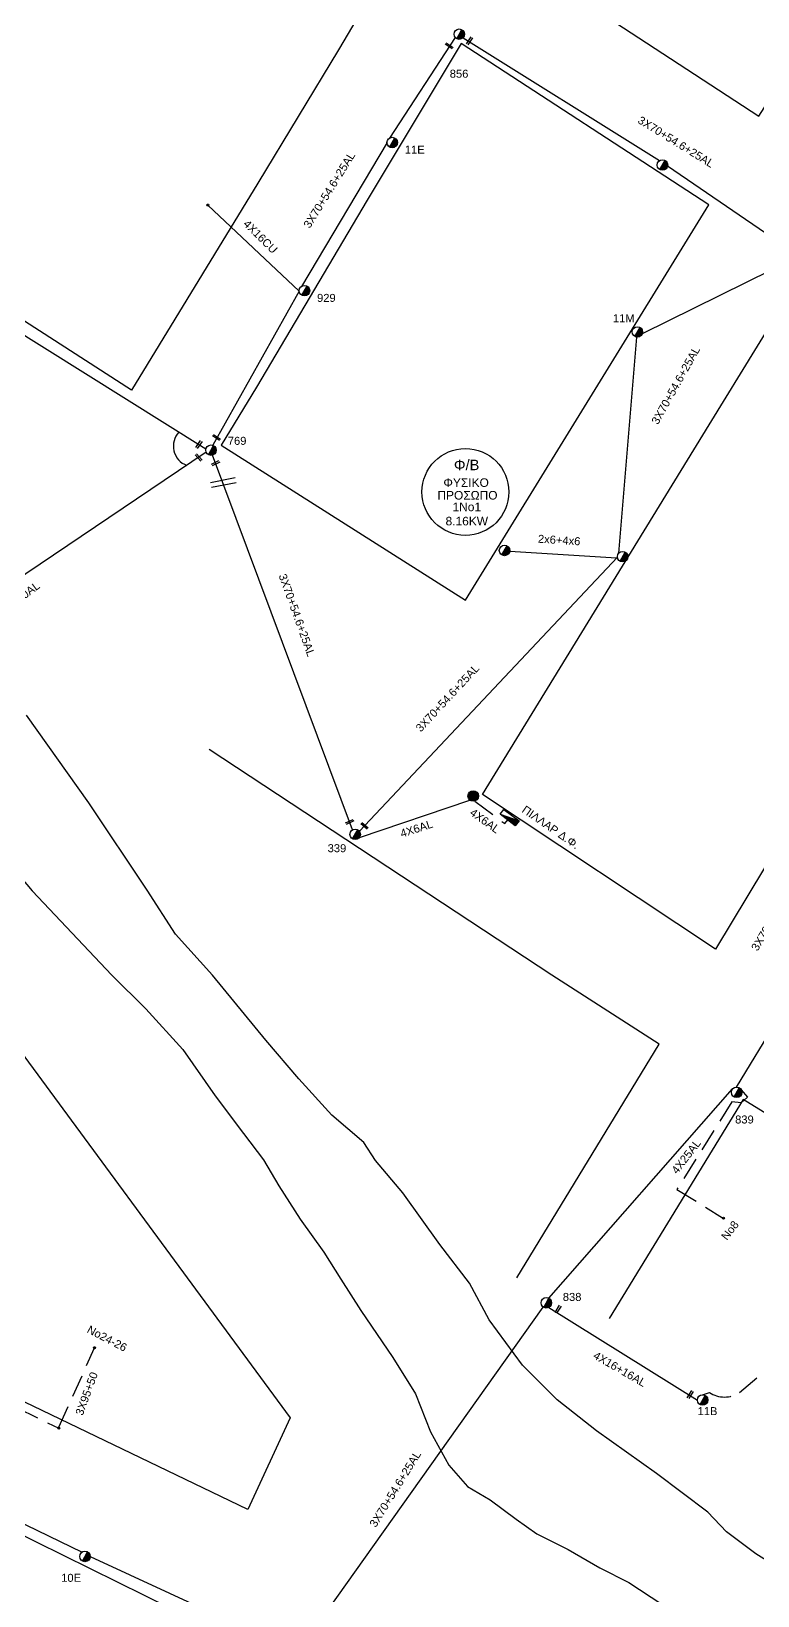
# Model space of a CAD drawing. Header units: millimetres. Extents: x 926 to 2032, y 728 to 1260.
# Drawn here: x 1156.8 to 1238.6, y 884.9 to 1060.9 of the extents above; entities that cross this region are included whole.
import ezdxf
from ezdxf.enums import TextEntityAlignment as Align

# ---------------------------------------------------------------- set-up
doc = ezdxf.new("R2010")
doc.units = ezdxf.units.MM
doc.linetypes.add('DASHED', pattern=[19.05, 12.7, -6.35])
for name, color, linetype in [('Άγνωστα', 7, 'Continuous'), ('Γυμνά εναέρια ΧΤ (3Φ)   4x16CU', 7, 'Continuous'), ('Γυμνά εναέρια ΧΤ (3Φ)   4x50AL', 7, 'Continuous'), ('Γυμνά εναέρια ΧΤ και ΦΟΠ (3Φ)   4x16+16AL', 7, 'Continuous'), ('Επιγραφές - Σχήματα', 7, 'Continuous'), ('Καλώδια ΧΤ   3x150+70AL', 7, 'DASHED'), ('Καλώδια ΧΤ   3x95+50 AL XLPE', 7, 'DASHED'), ('Μηχανική τομή', 7, 'Continuous'), ('Στύλος Ξύλινος', 7, 'Continuous'), ('Στύλος Ξύλινος @ 1', 7, 'Continuous'), ('Στύλος ΦΜ', 7, 'Continuous'), ('Στύλος ΦΜ @ 1', 7, 'Continuous'), ('Συνδέσεις', 7, 'Continuous'), ('Συνεστραμμένα ΧΤ   3x70+54.6+25 AL', 7, 'SYN_LINE'), ('Τομή', 7, 'Continuous'), ('Υποσταθμοί', 7, 'Continuous'), ('Υπόβαθρο ΔΕΗ', 7, 'Continuous'), ('Υπόγεια καλώδια Παροχών ΧΤ   4x25', 7, 'DASHED'), ('Υπόγεια καλώδια Παροχών ΧΤ   4x6', 7, 'DASHED')]:
    doc.layers.add(name, color=color, linetype=linetype)
doc.styles.add('ar', font='arial.ttf')
doc.styles.get("Standard").update_dxf_attribs({"font": 'arial.ttf'})
doc.linetypes.add('REMA', pattern='A,0.1,[130,ltypeshp.shx,S=0.1,R=0,X=0,Y=0.1],0.15,0.1,[130,ltypeshp.shx,S=0.05,R=0,X=0,Y=0.05],0.15', length=0.5)
doc.linetypes.add('SYN_LINE', pattern='A,0.5,-0.0001,["/\\/\\/\\/",Standard,S=0.1,R=0,X=0,Y=-0.05],-0.25', length=0.7501)

# ---------------------------------------------------------------- blocks, each defined once
blk = doc.blocks.new('ΥΠΑΡΧΩΝ ΤΣΙΜΕΝΤΕΝΙΟΣ ΣΤΥΛΟΣ')
at = {"layer": 'Στύλος ΦΜ'}
blk.add_hatch(color=256, dxfattribs=at).paths.add_polyline_path([(-1.29, -2.28, 0.574793), (2.62, 0, 0.268822), (1.3, 2.27)])
blk.add_line((-1.29, -2.28), (1.3, 2.27), dxfattribs=at)
blk.add_circle((0, 0), 2.62, dxfattribs=at)
at = {"layer": 'Στύλος ΦΜ', "flags": 4}
for tag, p in [('ΑΡΙΘΜΟΣ', (-4.68, 8.05)), ('ΤΥΠΟΣ', (-4.91, 3.03))]:
    blk.add_attdef(tag, p, '', height=4, dxfattribs=at)
blk = doc.blocks.new('ΜΗΧΑΝΙΚΗ ΤΟΜΗ')
at = {"layer": 'Μηχανική τομή', "ltscale": 40}
for p, q in [((-1.89, 0.78), (1.89, 0.78)), ((1.89, 0), (-1.89, 0))]:
    blk.add_line(p, q, dxfattribs=at)
blk = doc.blocks.new('_ΣΥΝΔΕΣΗ')
at = {"layer": 'Συνδέσεις', "linetype": 'SYN_LINE', "ltscale": 40}
blk.add_hatch(color=256, dxfattribs=at).paths.add_polyline_path([(0.5, -0.01, 1), (-0.5, -0.01, 1)])
at = {"layer": 'Συνδέσεις'}
blk.add_circle((0, -0.01), 0.5, dxfattribs=at)
blk = doc.blocks.new('ΥΠΑΡΧΩΝ ΞΥΛΙΝΟΣ ΣΤΥΛΟΣ')
at = {"layer": 'Στύλος Ξύλινος'}
h = blk.add_hatch(color=7, dxfattribs=at)
h.paths.add_polyline_path([(-2.62, 0, 0.270008), (-1.29, -2.28), (1.3, 2.27, 0.576266)])
h.paths.add_polyline_path([(-1.29, -2.28, 0.574793), (2.62, 0, 0.268822), (1.3, 2.27)])
at = {"layer": 'Στύλος Ξύλινος', "color": 7}
blk.add_line((-1.29, -2.28), (1.3, 2.27), dxfattribs=at)
blk.add_circle((0, 0), 2.62, dxfattribs=at)
at = {"layer": 'Στύλος Ξύλινος', "flags": 4}
for tag, p in [('ΑΡΙΘΜΟΣ', (-4.91, 8.6)), ('ΤΥΠΟΣ', (-4.85, 3.39))]:
    blk.add_attdef(tag, p, '', height=4, dxfattribs=at)
blk = doc.blocks.new('ΤΟΜΗ')
at = {"layer": 'Τομή', "ltscale": 40}
for p, q in [((-5.68, 0), (5.68, 0)), ((5.68, -2.33), (-5.68, -2.33))]:
    blk.add_line(p, q, dxfattribs=at)
blk = doc.blocks.new('υποσταθμος σε κλειστο χωρο')
at = {"layer": 'Υποσταθμοί', "ltscale": 40}
blk.add_hatch(color=256, dxfattribs=at).paths.add_polyline_path([(-9.5, -3.1), (9.5, -3.1), (9.5, 3.1)])
blk.add_lwpolyline([(-9.5, -3.1), (-9.5, 3.1), (9.5, 3.1), (9.5, -3.1)], close=True, dxfattribs=at)
blk.add_lwpolyline([(-9.5, -3.1), (9.5, 3.1)], dxfattribs=at)
blk = doc.blocks.new('ΥΠΑΡΧΩΝ ΥΠΟΣΤΑΘΜΟΣ ΣΕ ΚΛΕΙΣΤΟ ΧΩΡΟ')
at = {"layer": 'Υποσταθμοί'}
blk.add_blockref('υποσταθμος σε κλειστο χωρο', (0, 0), dxfattribs=at)
at = {"layer": 'Υποσταθμοί', "linetype": 'SYN_LINE', "ltscale": 40, "flags": 1}
for tag, p in [('ΜΕΤΑΣΧΗΜΑΤΙΣΜΟΣ', (10.7, 2.2)), ('ΙΣΧΥΣ', (10.6, -0.9)), ('ΑΡΙΘΜΟΣ', (10.8, -3.9))]:
    blk.add_attdef(tag, p, '', height=2, dxfattribs=at)

msp = doc.modelspace()

# ---------------------------------------------------------------- linework, layer by layer
msp.add_arc((1175.09, 1014.27), 2.32, 137.3302, 249.3278)
at = {"layer": 'Άγνωστα', "color": 85, "linetype": 'SYN_LINE', "ltscale": 20}
msp.add_lwpolyline([(1210.64, 1002.46), (1222.67, 1001.68)], dxfattribs=at)
at = {"layer": 'Άγνωστα', "color": 173, "linetype": 'DASHED', "ltscale": 0.2}
for points in [[(1236.53, 907.79), (1241.41, 912)], [(1232.36, 907.54), (1233.12, 907.79)]]:
    msp.add_lwpolyline(points, dxfattribs=at)
msp.add_arc((1234.82, 910.41), 3.12, 236.9719, 303.0281, dxfattribs=at)
at = {"layer": 'Γυμνά εναέρια ΧΤ (3Φ)   4x16CU', "color": 6, "linetype": 'SYN_LINE', "ltscale": 20}
msp.add_lwpolyline([(1186.95, 1031.7), (1176.65, 1041.39)], dxfattribs=at)
at = {"layer": 'Γυμνά εναέρια ΧΤ (3Φ)   4x50AL', "color": 133}
msp.add_lwpolyline([(1176.47, 1013.58), (1131.2, 983.11)], dxfattribs=at)
at = {"layer": 'Γυμνά εναέρια ΧΤ και ΦΟΠ (3Φ)   4x16+16AL', "color": 173}
msp.add_lwpolyline([(1215.03, 917.36), (1231.77, 906.95)], dxfattribs=at)
at = {"layer": 'Επιγραφές - Σχήματα', "color": 202}
msp.add_circle((1205.65, 1009.11), 4.89, dxfattribs=at)
at = {"layer": 'Καλώδια ΧΤ   3x150+70AL', "color": 6, "ltscale": 0.2}
msp.add_lwpolyline([(1141.82, 912.36, 0.715204), (1144.91, 911.06), (1159.89, 903.77)], format="xyb", dxfattribs=at)
at = {"layer": 'Καλώδια ΧΤ   3x95+50 AL XLPE', "color": 6, "linetype": 'DASHED', "ltscale": 0.2}
msp.add_lwpolyline([(1159.89, 903.89), (1163.9, 912.84)], dxfattribs=at)
at = {"layer": 'Συνεστραμμένα ΧΤ   3x70+54.6+25 AL', "color": 6, "ltscale": 20}
for points in [[(1204.5, 1060.23), (1197.09, 1048.92)], [(1205.39, 1060.2), (1227.52, 1046.38)], [(1196.83, 1048.43), (1187.19, 1032.22)], [(1228.42, 1045.81), (1243.12, 1035.76)], [(1186.95, 1031.7), (1177.23, 1014.36)], [(1143.53, 899.03), (1162.49, 889.84)], [(1163.41, 889.35), (1186.22, 878.82)]]:
    msp.add_lwpolyline(points, dxfattribs=at)
at = {"layer": 'Συνεστραμμένα ΧΤ   3x70+54.6+25 AL', "color": 85, "ltscale": 20}
for points in [[(1243.04, 1035.51), (1225.57, 1026.91)], [(1224.93, 1026.53), (1222.9, 1002.21)], [(1192.94, 971.1), (1177.18, 1013.24)], [(1222.76, 1001.78), (1193.72, 970.94)]]:
    msp.add_lwpolyline(points, dxfattribs=at)
at = {"layer": 'Συνεστραμμένα ΧΤ   3x70+54.6+25 AL', "color": 133, "ltscale": 20}
msp.add_lwpolyline([(1176.44, 1013.94), (1153.94, 1027.99)], dxfattribs=at)
at = {"layer": 'Συνεστραμμένα ΧΤ   3x70+54.6+25 AL', "color": 173, "ltscale": 20}
for points in [[(1236.19, 942.16), (1240.79, 949.72)], [(1215.05, 918.4), (1235.74, 941.96)], [(1186.92, 878.79), (1214.42, 917.41)]]:
    msp.add_lwpolyline(points, dxfattribs=at)
at = {"layer": 'Υπόβαθρο ΔΕΗ'}
for points in [[(1238.69, 1051.38), (1258.89, 1083.01), (1229.99, 1101.94), (1210.8, 1069.6), (1238.69, 1051.38), (1238.69, 1051.38)], [(1191.36, 1058.85), (1182.27, 1043.85), (1168.07, 1020.56), (1152.5, 1030.59), (1136.52, 1040.91), (1147.39, 1058.85), (1164.13, 1086.39), (1195.62, 1066.04)], [(1149.21, 954.76), (1185.92, 904.96), (1181.16, 894.64), (1141.9, 913.49), (1115.63, 926.39), (1128.42, 954.76), (1132.37, 963.42), (1142.68, 963.48)]]:
    msp.add_lwpolyline(points, close=True, dxfattribs=at)
for points in [[(1205.17, 1059.55), (1194.61, 1041.92), (1182.14, 1020.88), (1178.14, 1014.39), (1205.66, 996.92), (1233.06, 1041.41), (1205.17, 1059.55)], [(1233.81, 957.67), (1207.56, 975.08), (1233.09, 1016.65), (1243.99, 1034.35), (1269.81, 1017.6), (1250.23, 984.92), (1233.81, 957.67)], [(1211.43, 920.7), (1227.47, 946.97), (1215.39, 954.76), (1176.79, 980.14)], [(1270.51, 920.06), (1236.93, 940.75), (1221.83, 916.11)], [(1081.95, 850.66), (1099.16, 888.92), (1110.16, 913.75), (1148.18, 895.51), (1175.57, 882.01), (1161.66, 850.66), (1146.82, 817.78), (1080.93, 848.54), (1081.95, 850.66)]]:
    msp.add_lwpolyline(points, dxfattribs=at)
at = {"layer": 'Υπόβαθρο ΔΕΗ', "linetype": 'REMA', "ltscale": 5}
for points in [[(1250.83, 881.14), (1243.82, 886.25), (1238.34, 889.64), (1235.06, 892.11), (1232.95, 894.35), (1227.17, 898.7), (1220.4, 903.49), (1215.98, 906.99), (1212.09, 910.88), (1208.32, 915.98), (1206.1, 920.09), (1202.77, 924.43), (1198.6, 930.27), (1195.54, 933.9), (1194.22, 935.91), (1190.62, 938.98), (1186.9, 943.07), (1183.18, 947.45), (1177.16, 954.76), (1173.03, 959.36), (1169.84, 964.3), (1163.25, 974.13), (1156.25, 984)], [(1148.98, 973.53), (1156.86, 964.24), (1165.86, 954.76), (1169.66, 950.95), (1173.82, 946.39), (1177.49, 941.16), (1180.68, 936.95), (1182.91, 933.99), (1184.65, 931.03), (1187.05, 927.28), (1189.72, 923.57), (1191.62, 920.54), (1193.88, 917.04), (1197.5, 911.72), (1200.04, 907.66), (1201.72, 903.36), (1203.77, 899.61), (1205.89, 897.22), (1208.45, 895.71), (1211.35, 893.53), (1213.71, 891.9), (1217.22, 890.13), (1220.8, 888.09), (1224.06, 886.41), (1227.77, 883.98)]]:
    msp.add_lwpolyline(points, dxfattribs=at)
at = {"layer": 'Υπόγεια καλώδια Παροχών ΧΤ   4x25', "color": 173, "ltscale": 0.2}
msp.add_lwpolyline([(1236.7, 941.85), (1237.4, 941.01), (1236.71, 940.39), (1235.65, 940.49), (1229.46, 930.65), (1234.61, 927.46)], dxfattribs=at)
at = {"layer": 'Υπόγεια καλώδια Παροχών ΧΤ   4x6', "color": 85, "linetype": 'SYN_LINE', "ltscale": 20}
msp.add_lwpolyline([(1193.71, 970.24), (1206.15, 974.45)], dxfattribs=at)
at = {"layer": 'Υπόγεια καλώδια Παροχών ΧΤ   4x6', "color": 85, "ltscale": 0.2}
msp.add_lwpolyline([(1206.7, 974.33), (1210.08, 971.8), (1210.43, 972.22)], dxfattribs=at)

# ---------------------------------------------------------------- block references
at = {"layer": 'Μηχανική τομή'}
for p, xscale, yscale, zscale, rotation in [((1203.87, 1059.38), 0.2499999999997328, 0.2499999999997328, 0.2499999999997328, 146.781822723208), ((1206.19, 1059.8), 0.2499999999995426, 0.2499999999995426, 0.2499999999995426, 56.78182272317948), ((1177.69, 1015.31), 0.2499999999997328, 0.2499999999997328, 0.2499999999997328, 146.781822723208), ((1175.72, 1014.39), 0.2499999999997028, 0.2499999999997028, 0.2499999999997028, 54.1849255878087), ((1175.69, 1013.05), 0.2499999999997443, 0.2499999999997443, 0.2499999999997443, 131.823691998935), ((1177.48, 1012.44), 0.2499999999995082, 0.2499999999995082, 0.2499999999995082, 205.1028026973204), ((1192.58, 972.07), 0.2499999999995082, 0.2499999999995082, 0.2499999999995082, 205.1028026973204), ((1194.35, 971.61), 0.2499999999995335, 0.2499999999995335, 0.2499999999995335, 140.9800659112912), ((1216.17, 917.11), 0.2500000000000199, 0.2500000000000199, 0.2500000000000199, 57.92457657305773), ((1231.05, 907.51), 0.2500000000000199, 0.2500000000000199, 0.2500000000000199, 57.92457657305773)]:
    msp.add_blockref('ΜΗΧΑΝΙΚΗ ΤΟΜΗ', p, dxfattribs=dict(at, xscale=xscale, yscale=yscale, zscale=zscale, rotation=rotation))
at = {"layer": 'Στύλος Ξύλινος @ 1', "ltscale": 40, "xscale": 0.2249999999999091, "yscale": 0.2249999999999091, "zscale": 0.2249999999999091}
msp.add_blockref('ΥΠΑΡΧΩΝ ΞΥΛΙΝΟΣ ΣΤΥΛΟΣ', (1206.53, 974.9), dxfattribs=at)
at = {"layer": 'Στύλος ΦΜ @ 1', "ltscale": 40}
ref = msp.add_blockref('ΥΠΑΡΧΩΝ ΤΣΙΜΕΝΤΕΝΙΟΣ ΣΤΥΛΟΣ', (1204.96, 1060.61), dxfattribs=dict(at, xscale=0.2249999999999091, yscale=0.2249999999999091, zscale=0.2249999999999091))
ref.add_attrib('ΤΥΠΟΣ', '856', (1203.89, 1055.71), dxfattribs={"layer": 'Στύλος ΦΜ', "height": 0.9, "flags": 4})
ref = msp.add_blockref('ΥΠΑΡΧΩΝ ΤΣΙΜΕΝΤΕΝΙΟΣ ΣΤΥΛΟΣ', (1197.41, 1048.42), dxfattribs=dict(at, xscale=0.2249999999999091, yscale=0.2249999999999091, zscale=0.2249999999999091))
ref.add_attrib('ΤΥΠΟΣ', '11E', (1198.83, 1047.17), dxfattribs={"layer": 'Στύλος ΦΜ', "height": 0.9, "flags": 4})
at = {"layer": 'Στύλος ΦΜ @ 1', "ltscale": 40, "xscale": 0.2249999999999091, "yscale": 0.2249999999999091, "zscale": 0.2249999999999091}
for p in [(1227.84, 1045.89), (1210.06, 1002.53), (1223.35, 1001.83)]:
    msp.add_blockref('ΥΠΑΡΧΩΝ ΤΣΙΜΕΝΤΕΝΙΟΣ ΣΤΥΛΟΣ', p, dxfattribs=at)
at = {"layer": 'Στύλος ΦΜ @ 1', "ltscale": 40}
ref = msp.add_blockref('ΥΠΑΡΧΩΝ ΤΣΙΜΕΝΤΕΝΙΟΣ ΣΤΥΛΟΣ', (1187.53, 1031.75), dxfattribs=dict(at, xscale=0.2249999999999091, yscale=0.2249999999999091, zscale=0.2249999999999091))
ref.add_attrib('ΤΥΠΟΣ', '929', (1188.95, 1030.49), dxfattribs={"layer": 'Στύλος ΦΜ', "height": 0.9, "flags": 4})
ref = msp.add_blockref('ΥΠΑΡΧΩΝ ΤΣΙΜΕΝΤΕΝΙΟΣ ΣΤΥΛΟΣ', (1225.02, 1027.11), dxfattribs=dict(at, xscale=0.2249999999999091, yscale=0.2249999999999091, zscale=0.2249999999999091))
ref.add_attrib('ΤΥΠΟΣ', '11M', (1222.26, 1028.2), dxfattribs={"layer": 'Στύλος ΦΜ', "height": 0.9, "flags": 4})
ref = msp.add_blockref('ΥΠΑΡΧΩΝ ΤΣΙΜΕΝΤΕΝΙΟΣ ΣΤΥΛΟΣ', (1177.01, 1013.81), dxfattribs=dict(at, xscale=0.2249999999999091, yscale=0.2249999999999091, zscale=0.2249999999999091))
ref.add_attrib('ΤΥΠΟΣ', '769', (1178.9, 1014.41), dxfattribs={"layer": 'Στύλος ΦΜ', "height": 0.9, "flags": 4})
ref = msp.add_blockref('ΥΠΑΡΧΩΝ ΤΣΙΜΕΝΤΕΝΙΟΣ ΣΤΥΛΟΣ', (1193.24, 970.59), dxfattribs=dict(at, xscale=0.2249999999999091, yscale=0.2249999999999091, zscale=0.2249999999999091))
ref.add_attrib('ΤΥΠΟΣ', '339', (1190.14, 968.58), dxfattribs={"layer": 'Στύλος ΦΜ', "height": 0.9, "flags": 4})
ref = msp.add_blockref('ΥΠΑΡΧΩΝ ΤΣΙΜΕΝΤΕΝΙΟΣ ΣΤΥΛΟΣ', (1236.19, 941.57), dxfattribs=dict(at, xscale=0.2249999999999091, yscale=0.2249999999999091, zscale=0.2249999999999091))
ref.add_attrib('ΤΥΠΟΣ', '839', (1236.02, 938.06), dxfattribs={"layer": 'Στύλος ΦΜ', "height": 0.9, "flags": 4})
ref = msp.add_blockref('ΥΠΑΡΧΩΝ ΤΣΙΜΕΝΤΕΝΙΟΣ ΣΤΥΛΟΣ', (1214.76, 917.89), dxfattribs=dict(at, xscale=0.2249999999999091, yscale=0.2249999999999091, zscale=0.2249999999999091))
ref.add_attrib('ΤΥΠΟΣ', '838', (1216.62, 918.1), dxfattribs={"layer": 'Στύλος ΦΜ', "height": 0.9, "flags": 4})
ref = msp.add_blockref('ΥΠΑΡΧΩΝ ΤΣΙΜΕΝΤΕΝΙΟΣ ΣΤΥΛΟΣ', (1232.36, 906.95), dxfattribs=dict(at, xscale=0.2249999999999091, yscale=0.2249999999999091, zscale=0.2249999999999091))
ref.add_attrib('ΤΥΠΟΣ', '11B', (1231.79, 905.25), dxfattribs={"layer": 'Στύλος ΦΜ', "height": 0.9, "flags": 4})
ref = msp.add_blockref('ΥΠΑΡΧΩΝ ΤΣΙΜΕΝΤΕΝΙΟΣ ΣΤΥΛΟΣ', (1162.82, 889.35), dxfattribs=dict(at, xscale=0.2249999999999091, yscale=0.2249999999999091, zscale=0.2249999999999091))
ref.add_attrib('ΤΥΠΟΣ', '10E', (1160.14, 886.5), dxfattribs={"layer": 'Στύλος ΦΜ', "height": 0.9, "flags": 4})
at = {"layer": 'Συνδέσεις', "xscale": 0.2249999999999091, "yscale": 0.2249999999999091, "zscale": 0.2249999999999091}
for p in [(1176.65, 1041.39), (1234.71, 927.41), (1163.9, 912.84), (1159.89, 903.78)]:
    msp.add_blockref('_ΣΥΝΔΕΣΗ', p, dxfattribs=at)
at = {"layer": 'Τομή', "xscale": 0.2500000000000467, "yscale": 0.2500000000000467, "zscale": 0.2500000000000467, "rotation": 191.0485530577853}
msp.add_blockref('ΤΟΜΗ', (1178.44, 1009.88), dxfattribs=at)
at = {"layer": 'Υποσταθμοί', "xscale": 0.1124999999999914, "yscale": 0.1124999999999914, "zscale": 0.1124999999999914, "rotation": 322.9314340489797}
msp.add_blockref('ΥΠΑΡΧΩΝ ΥΠΟΣΤΑΘΜΟΣ ΣΕ ΚΛΕΙΣΤΟ ΧΩΡΟ', (1210.63, 972.48), dxfattribs=at)

# ---------------------------------------------------------------- texts
at = {"layer": 'Γυμνά εναέρια ΧΤ (3Φ)   4x16CU', "color": 7, "insert": (1181.2, 1039.82), "char_height": 0.9, "width": 84.1859, "attachment_point": 1, "rotation": 315.4685}
msp.add_mtext('4X16CU', dxfattribs=at)
at = {"layer": 'Γυμνά εναέρια ΧΤ (3Φ)   4x50AL', "color": 7, "insert": (1153.72, 996.41), "char_height": 0.9, "width": 84.1859, "attachment_point": 1, "rotation": 36.93}
msp.add_mtext('4X50AL', dxfattribs=at)
at = {"layer": 'Γυμνά εναέρια ΧΤ και ΦΟΠ (3Φ)   4x16+16AL', "color": 7, "insert": (1220.4, 912.48), "char_height": 0.9, "width": 84.1859, "attachment_point": 1, "rotation": 330.0258}
msp.add_mtext('4X16+16AL', dxfattribs=at)
at = {"layer": 'Επιγραφές - Σχήματα', "color": 1, "style": 'ar'}
for s, height, p in [('Φ/Β', 1.177, (1205.79, 1012.17)), ('ΦΥΣΙΚΟ ', 0.963, (1205.92, 1010.16)), ('1No1', 0.963, (1205.81, 1007.42)), ('8.16KW', 0.963, (1205.81, 1005.83))]:
    msp.add_text(s, height=height, dxfattribs=at).set_placement(p, align=Align.MIDDLE)
at = {"layer": 'Επιγραφές - Σχήματα', "color": 1, "insert": (1202.5, 1009.22), "char_height": 0.963, "width": 6.9343, "attachment_point": 1}
msp.add_mtext('ΠΡΟΣΩΠΟ', dxfattribs=at)
at = {"layer": 'Επιγραφές - Σχήματα', "color": 7, "char_height": 0.9, "width": 84.1859, "attachment_point": 1}
for s, insert, rotation in [('2x6+4x6', (1213.85, 1004.3), 356.3911), ('No8', (1234.38, 925.4), 52.304), ('No24-26', (1163.38, 915.39), 332.4812), ('3X95+50', (1161.71, 905.44), 69.9214)]:
    msp.add_mtext(s, dxfattribs=dict(at, insert=insert, rotation=rotation))
at = {"layer": 'Επιγραφές - Σχήματα', "insert": (1212.44, 973.89), "char_height": 0.9, "width": 9.4371, "attachment_point": 1, "rotation": 325.2726}
msp.add_mtext('ΠΙΛΛΑΡ Δ.Φ.', dxfattribs=at)
at = {"layer": 'Συνεστραμμένα ΧΤ   3x70+54.6+25 AL', "color": 7, "char_height": 0.9, "width": 84.1859, "attachment_point": 1}
for insert, rotation in [((1225.44, 1051.45), 328.3173), ((1187.36, 1039.17), 58.1247), ((1226.54, 1017.06), 60.7044), ((1185.46, 1000.01), 289.674), ((1199.97, 982.65), 47.0837), ((1237.77, 957.85), 59.0695), ((1194.79, 893.02), 58.2578)]:
    msp.add_mtext('3X70+54.6+25AL', dxfattribs=dict(at, insert=insert, rotation=rotation))
at = {"layer": 'Υπόγεια καλώδια Παροχών ΧΤ   4x25', "color": 7, "insert": (1228.78, 932.85), "char_height": 0.9, "width": 84.1859, "attachment_point": 1, "rotation": 52.2199}
msp.add_mtext('4X25AL', dxfattribs=at)
at = {"layer": 'Υπόγεια καλώδια Παροχών ΧΤ   4x6', "color": 7, "char_height": 0.9, "width": 84.1859, "attachment_point": 1}
for insert, rotation in [((1206.58, 973.58), 324.3019), ((1198.21, 971.07), 18.2032)]:
    msp.add_mtext('4X6AL', dxfattribs=dict(at, insert=insert, rotation=rotation))

doc.saveas('drawing.dxf')
